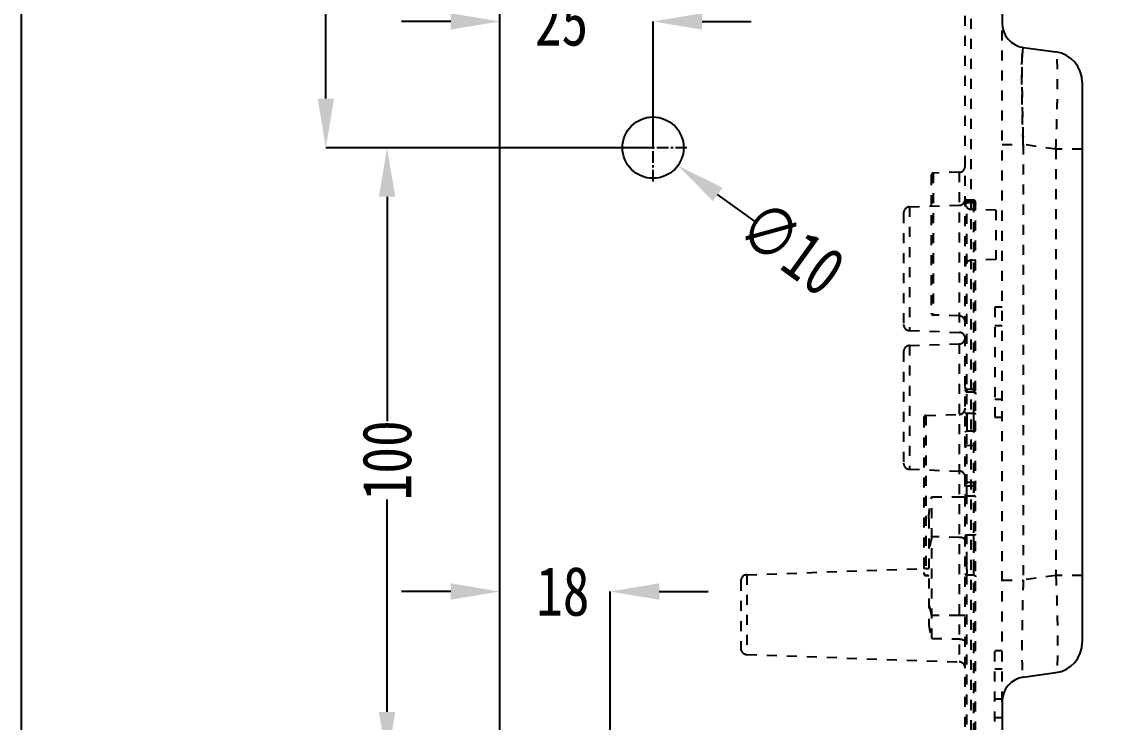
# Model space of a CAD drawing. Header units: millimetres. Extents: x -1265 to 1982, y -12197 to 1934.
# Drawn here: x -345.4 to -169, y -4916.2 to -4802 of the extents above; entities that cross this region are included whole.
import ezdxf

# ---------------------------------------------------------------- set-up
doc = ezdxf.new("R2010")
doc.units = ezdxf.units.MM
doc.header["$LTSCALE"] = 16.335
doc.header["$PDMODE"] = 3
doc.header["$PDSIZE"] = 0.3125
doc.linetypes.add('CENTER', pattern=[0.6, 0.375, -0.075, 0.075, -0.075])
doc.linetypes.add('HIDDEN', pattern=[0.2, 0.1, -0.1])
doc.layers.get('0').update_dxf_attribs({"linetype": 'CONTINUOUS'})
doc.layers.get('Defpoints').update_dxf_attribs({"linetype": 'CONTINUOUS'})
doc.layers.add('DEFAULT_2', color=8, linetype='HIDDEN')
doc.styles.get("Standard").update_dxf_attribs({"font": 'txt', "width": 0.8})
doc.dimstyles.new('11', dxfattribs={"dimtxt": 8, "dimasz": 8, "dimexe": 0, "dimexo": 0, "dimgap": 0, "dimtad": 0, "dimdsep": 46, "dimtxsty": 'Standard', "dimcen": 0, "dimclrd": 4, "dimclre": 4, "dimclrt": 6, "dimazin": 0, "dimtp": 0.01, "dimtm": 0.01, "dimtfac": 1, "dimtofl": 0, "dimtmove": 0, "dimatfit": 3, "dimfxl": 0, "dimtolj": 1, "dimarcsym": 0})

# ---------------------------------------------------------------- blocks, each defined once
blk = doc.blocks.new('*D683')
at = {"color": 4, "lineweight": -2}
for p, q in [((-275.4, -4894.91), (-283.4, -4894.91)), ((-267.4, -4905.71), (-267.4, -4894.91)), ((-249.4, -4922.53), (-249.4, -4894.91)), ((-241.4, -4894.91), (-233.4, -4894.91))]:
    blk.add_line(p, q, dxfattribs=at)
at = {"color": 4}
for points in [[(-275.4, -4893.57), (-275.4, -4896.24), (-267.4, -4894.91)], [(-241.4, -4893.57), (-241.4, -4896.24), (-249.4, -4894.91)]]:
    blk.add_solid(points, dxfattribs=at)
at = {"layer": 'Defpoints', "color": 0}
for p in [(-267.4, -4894.91), (-267.4, -4905.71), (-249.4, -4922.53)]:
    blk.add_point(p, dxfattribs=at)
at = {"color": 6, "insert": (-257.12, -4894.91), "char_height": 8, "attachment_point": 5}
blk.add_mtext('\\A1;18', dxfattribs=at)
blk = doc.blocks.new('*D684')
at = {"color": 4, "lineweight": -2}
for p, q in [((-275.4, -4801.94), (-283.4, -4801.94)), ((-267.4, -4814.55), (-267.4, -4801.94)), ((-242.4, -4822.53), (-242.4, -4801.94)), ((-234.4, -4801.94), (-226.4, -4801.94))]:
    blk.add_line(p, q, dxfattribs=at)
at = {"color": 4}
for points in [[(-275.4, -4800.61), (-275.4, -4803.28), (-267.4, -4801.94)], [(-234.4, -4800.61), (-234.4, -4803.28), (-242.4, -4801.94)]]:
    blk.add_solid(points, dxfattribs=at)
at = {"layer": 'Defpoints', "color": 0}
for p in [(-267.4, -4801.94), (-267.4, -4814.55), (-242.4, -4822.53)]:
    blk.add_point(p, dxfattribs=at)
at = {"color": 6, "insert": (-257.33, -4801.94), "char_height": 8, "attachment_point": 5}
blk.add_mtext('\\A1;25', dxfattribs=at)
blk = doc.blocks.new('*D689')
at = {"color": 4, "lineweight": -2}
blk.add_line((-225.38, -4834.83), (-231.87, -4830.14), dxfattribs=at)
at = {"color": 4}
blk.add_solid([(-231.09, -4829.06), (-232.65, -4831.22), (-238.35, -4825.45)], dxfattribs=at)
at = {"layer": 'Defpoints', "color": 0}
for p in [(-246.46, -4819.6), (-238.35, -4825.45)]:
    blk.add_point(p, dxfattribs=at)
at = {"color": 6, "insert": (-219.76, -4838.89), "char_height": 8, "attachment_point": 5, "rotation": 324.1469}
blk.add_mtext('\\A1;∅10', dxfattribs=at)
blk = doc.blocks.new('*D1031')
at = {"color": 4, "lineweight": -2}
for p, q in [((-242.4, -4822.53), (-285.78, -4822.53)), ((-285.78, -4830.53), (-285.78, -4867.11)), ((-285.78, -4914.53), (-285.78, -4879.91)), ((-277.61, -4922.53), (-285.78, -4922.53))]:
    blk.add_line(p, q, dxfattribs=at)
at = {"color": 4}
for points in [[(-287.11, -4830.53), (-284.45, -4830.53), (-285.78, -4822.53)], [(-287.11, -4914.53), (-284.45, -4914.53), (-285.78, -4922.53)]]:
    blk.add_solid(points, dxfattribs=at)
at = {"layer": 'Defpoints', "color": 0}
for p in [(-242.4, -4822.53), (-285.78, -4922.53), (-277.61, -4922.53)]:
    blk.add_point(p, dxfattribs=at)
at = {"color": 6, "insert": (-285.78, -4873.51), "char_height": 8, "attachment_point": 5, "rotation": 90}
blk.add_mtext('\\A1;100', dxfattribs=at)
blk = doc.blocks.new('*D1032')
at = {"color": 4, "lineweight": -2}
for p, q in [((-242.4, -4722.53), (-295.77, -4722.53)), ((-295.77, -4730.53), (-295.77, -4772.49)), ((-295.77, -4814.53), (-295.77, -4785.29)), ((-275.19, -4822.53), (-295.77, -4822.53))]:
    blk.add_line(p, q, dxfattribs=at)
at = {"color": 4}
for points in [[(-297.1, -4730.53), (-294.43, -4730.53), (-295.77, -4722.53)], [(-297.1, -4814.53), (-294.43, -4814.53), (-295.77, -4822.53)]]:
    blk.add_solid(points, dxfattribs=at)
at = {"layer": 'Defpoints', "color": 0}
for p in [(-242.4, -4722.53), (-295.77, -4822.53), (-275.19, -4822.53)]:
    blk.add_point(p, dxfattribs=at)
at = {"color": 6, "insert": (-295.77, -4778.89), "char_height": 8, "attachment_point": 5, "rotation": 90}
blk.add_mtext('\\A1;100', dxfattribs=at)

msp = doc.modelspace()

# ---------------------------------------------------------------- linework, layer by layer
at = {"color": 7, "linetype": 'Continuous'}
for p, q in [((-267.404, -5157.525), (-267.404, -4557.525)), ((-185.469, -4636.002), (-185.469, -4802.212)), ((-182.025, -4806.173), (-176.708, -4806.92)), ((-172.404, -4811.872), (-172.404, -4903.179)), ((-182.025, -4908.878), (-176.708, -4908.13)), ((-185.469, -4912.839), (-185.469, -5079.048))]:
    msp.add_line(p, q, dxfattribs=at)
at = {"color": 1, "linetype": 'CENTER', "ltscale": 0.310989}
for p, q in [((-242.404, -4828.025), (-242.404, -4817.025)), ((-247.904, -4822.525), (-236.904, -4822.525))]:
    msp.add_line(p, q, dxfattribs=at)
msp.add_lwpolyline([(-345.378, -4480.811), (585.813, -4480.811), (585.813, -5258.366), (-345.378, -5258.366)], close=True)
msp.add_circle((-242.404, -4822.525), 5)
at = {"color": 7, "linetype": 'Continuous'}
for centre, radius, start, end in [((-181.469, -4802.212), 4, 180, 262), ((-177.404, -4811.872), 5, 0, 82), ((-177.404, -4903.179), 5, 278, 0), ((-181.469, -4912.839), 4, 98, 180)]:
    msp.add_arc(centre, radius, start, end, dxfattribs=at)
at = {"layer": 'DEFAULT_2', "color": 8, "linetype": 'HIDDEN'}
for p, q in [((-191.499, -5050.931), (-191.499, -4645.175)), ((-190.52, -5044.903), (-190.52, -4645.641)), ((-185.469, -4912.839), (-185.469, -4802.212)), ((-185.469, -4822.017), (-182.025, -4822.017)), ((-182.025, -4822.017), (-182.025, -4893.033)), ((-176.708, -4822.765), (-182.025, -4822.017)), ((-176.708, -4822.765), (-176.708, -4892.286)), ((-172.404, -4822.765), (-176.708, -4822.765)), ((-192.469, -4826.537), (-196.735, -4826.686)), ((-196.735, -4826.686), (-196.735, -4849.822)), ((-192.469, -4826.537), (-192.469, -4852.641)), ((-197.026, -4826.987), (-197.026, -4849.521)), ((-200.579, -4832.19), (-192.469, -4831.907)), ((-191.208, -4929.675), (-191.208, -4831.065)), ((-190.081, -4831.104), (-191.208, -4831.065)), ((-191.208, -4831.173), (-190.081, -4831.212)), ((-191.208, -4831.463), (-190.081, -4831.498)), ((-190.081, -5051.947), (-190.081, -4831.104)), ((-190.081, -4831.259), (-190.081, -4831.212)), ((-190.081, -4831.5), (-190.081, -4831.259)), ((-189.79, -5051.661), (-189.79, -4831.407)), ((-201.549, -4833.194), (-201.549, -4851.355)), ((-200.579, -4832.19), (-200.579, -4852.358)), ((-186.474, -4832.727), (-190.529, -4832.585)), ((-186.474, -4832.727), (-186.474, -4840.767)), ((-186.474, -4840.767), (-190.529, -4840.908)), ((-186.669, -4848.525), (-186.669, -4866.525)), ((-185.469, -4848.525), (-186.669, -4848.525)), ((-192.469, -4849.971), (-196.735, -4849.822)), ((-200.579, -4852.358), (-192.469, -4852.641)), ((-186.669, -4851.525), (-185.469, -4851.525)), ((-200.579, -4854.803), (-192.469, -4854.519)), ((-200.579, -4854.803), (-200.579, -4874.97)), ((-192.469, -4854.519), (-192.469, -4906.384)), ((-201.549, -4855.806), (-201.549, -4873.967)), ((-191.208, -4861.866), (-191.208, -4862.296)), ((-191.208, -4861.868), (-190.081, -4861.904)), ((-190.081, -4862.315), (-191.208, -4862.275)), ((-191.208, -4862.296), (-191.208, -4862.341)), ((-191.208, -4862.355), (-191.208, -4862.323)), ((-191.208, -4862.323), (-190.081, -4862.363)), ((-190.081, -4862.395), (-191.208, -4862.355)), ((-190.081, -4862.363), (-190.081, -4862.395)), ((-186.669, -4863.525), (-185.469, -4863.525)), ((-198.232, -4866.512), (-198.232, -4892.002)), ((-197.941, -4866.211), (-192.469, -4866.02)), ((-197.941, -4866.211), (-197.941, -4892.305)), ((-190.081, -4865.853), (-191.208, -4865.862)), ((-190.081, -4866.002), (-190.081, -4865.853)), ((-190.08, -4866.783), (-190.081, -4866.002)), ((-185.469, -4866.525), (-186.669, -4866.525)), ((-190.081, -4868.757), (-191.208, -4868.754)), ((-190.081, -4871.118), (-191.208, -4871.158)), ((-200.579, -4874.97), (-192.469, -4875.254)), ((-191.208, -4877.075), (-190.081, -4877.095)), ((-190.081, -4877.75), (-191.208, -4877.71)), ((-196.943, -4902.56), (-196.943, -4879.478)), ((-196.943, -4879.478), (-192.469, -4879.48)), ((-191.208, -4879.289), (-190.081, -4879.317)), ((-197.428, -4882.996), (-197.428, -4900.02)), ((-192.469, -4886.069), (-196.943, -4885.988)), ((-190.081, -4885.724), (-191.208, -4885.708)), ((-191.208, -4885.831), (-191.208, -4885.708)), ((-227.111, -4892.172), (-198.109, -4891.159)), ((-197.941, -4891.155), (-197.599, -4891.144)), ((-197.599, -4891.144), (-197.428, -4891.139)), ((-228.081, -4893.176), (-228.081, -4904.171)), ((-227.111, -4892.172), (-227.111, -4905.174)), ((-197.941, -4892.239), (-197.599, -4892.256)), ((-197.941, -4892.305), (-197.428, -4892.323)), ((-197.599, -4892.256), (-197.428, -4892.265)), ((-190.081, -4892.235), (-191.208, -4892.219)), ((-185.469, -4893.033), (-182.025, -4893.033)), ((-176.708, -4892.286), (-182.025, -4893.033)), ((-172.404, -4892.286), (-176.708, -4892.286)), ((-192.469, -4898.803), (-196.943, -4898.8)), ((-196.943, -4902.56), (-192.469, -4902.64)), ((-227.111, -4905.174), (-192.469, -4906.384)), ((-186.669, -4932.452), (-186.669, -4904.525)), ((-186.669, -4904.525), (-185.469, -4904.525)), ((-186.669, -4907.525), (-185.469, -4907.525)), ((-185.469, -4912.452), (-186.669, -4912.452)), ((-186.669, -4915.452), (-185.469, -4915.452))]:
    msp.add_line(p, q, dxfattribs=at)
msp.add_lwpolyline([(-190.081, -4862.395), (-189.873, -4862.489), (-189.79, -4862.697)], dxfattribs=at)
for centre, radius, start, end in [((-196.725, -4826.988), 0.301, 92, 180), ((-192.504, -4825.533), 1.005, 272, 0), ((-192.504, -4830.903), 1.005, 272, 0), ((-191.197, -4830.763), 0.301, 180, 268), ((-190.494, -4831.581), 1.005, 180, 268), ((-190.092, -4831.405), 0.301, 0, 88), ((-200.544, -4833.195), 1.005, 92, 180), ((-190.494, -4841.913), 1.005, 92, 180), ((-196.725, -4849.52), 0.301, 180, 268), ((-200.544, -4851.354), 1.005, 180, 268), ((-192.504, -4850.975), 1.005, 0, 88), ((-192.504, -4853.646), 1.005, 0, 88), ((-200.544, -4855.807), 1.005, 92, 180), ((-192.504, -4853.515), 1.005, 272, 0), ((-191.197, -4861.974), 0.301, 180, 268), ((-191.197, -4862.054), 0.302, 180, 267.94843), ((-190.092, -4862.616), 0.301, 0, 88), ((-192.504, -4865.015), 1.005, 272, 0), ((-197.931, -4866.512), 0.301, 92, 180), ((-190.092, -4870.817), 0.301, 272, 0), ((-191.197, -4871.459), 0.301, 92, 180), ((-200.544, -4873.966), 1.005, 180, 268), ((-192.504, -4876.258), 1.005, 0, 88), ((-191.197, -4877.409), 0.301, 180, 268), ((-190.092, -4878.051), 0.301, 0, 88), ((-1577.351, -4889.228), 1387.274, 359.914343, 0.085657), ((-197.931, -4892.004), 0.301, 180, 268), ((210.257, -4890.725), 401.468, 180.08047, 180.21332), ((-588.662, -4890.752), 398.584, 359.78684, 359.92105), ((-227.076, -4893.177), 1.005, 92, 180), ((-227.076, -4904.17), 1.005, 180, 268), ((-192.504, -4907.388), 1.005, 0, 88)]:
    msp.add_arc(centre, radius, start, end, dxfattribs=at)
for points, knots in [([(-182.025, -4822.017), (-182.06, -4820.984), (-182.122, -4818.955), (-182.192, -4816.007), (-182.236, -4813.289), (-182.251, -4811.218), (-182.246, -4809.757), (-182.236, -4808.835), (-182.219, -4808.044), (-182.194, -4807.385), (-182.166, -4806.881), (-182.127, -4806.493), (-182.098, -4806.307), (-182.053, -4806.169), (-182.025, -4806.173)], [0, 0, 0, 0, 0.1954335, 0.383713, 0.557301, 0.7092754, 0.7751709, 0.8334305, 0.8835051, 0.9249472, 0.9574133, 0.9806854, 0.994697, 1, 1, 1, 1]), ([(-182.025, -4806.173), (-182.053, -4806.169), (-182.098, -4806.307), (-182.127, -4806.493), (-182.166, -4806.881), (-182.194, -4807.386), (-182.219, -4808.045), (-182.236, -4808.837), (-182.247, -4809.76), (-182.251, -4811.22), (-182.236, -4813.291), (-182.192, -4816.009), (-182.122, -4818.955), (-182.06, -4820.984), (-182.025, -4822.017)], [0, 0, 0, 0, 0.0053034, 0.0193179, 0.0426029, 0.0750942, 0.116562, 0.1666817, 0.2249672, 0.2908859, 0.4428533, 0.6163852, 0.8045785, 1, 1, 1, 1]), ([(-176.708, -4822.765), (-176.664, -4821.737), (-176.587, -4819.72), (-176.499, -4816.791), (-176.444, -4814.091), (-176.426, -4812.032), (-176.432, -4810.576), (-176.445, -4809.654), (-176.466, -4808.856), (-176.496, -4808.193), (-176.534, -4807.667), (-176.578, -4807.287), (-176.623, -4807.057), (-176.666, -4806.951), (-176.695, -4806.922), (-176.708, -4806.92)], [0, 0, 0, 0, 0.1943405, 0.3812111, 0.5533846, 0.7043679, 0.7700491, 0.8283312, 0.878677, 0.9206363, 0.9538472, 0.9780633, 0.9931982, 0.9974921, 1, 1, 1, 1]), ([(-191.499, -4831.189), (-191.499, -4831.211), (-191.485, -4831.303), (-191.419, -4831.385), (-191.357, -4831.419)], [0, 0, 0, 0, 0.2340146, 1, 1, 1, 1]), ([(-191.208, -4831.173), (-191.232, -4831.172), (-191.33, -4831.156), (-191.42, -4831.089), (-191.457, -4831.023)], [0, 0, 0, 0, 0.2405392, 1, 1, 1, 1]), ([(-190.081, -4831.5), (-190.056, -4831.501), (-189.96, -4831.514), (-189.87, -4831.575), (-189.831, -4831.635)], [0, 0, 0, 0, 0.2597275, 1, 1, 1, 1]), ([(-191.208, -4861.866), (-191.233, -4861.865), (-191.329, -4861.851), (-191.419, -4861.791), (-191.458, -4861.73)], [0, 0, 0, 0, 0.2597275, 1, 1, 1, 1]), ([(-189.79, -4862.178), (-189.79, -4862.156), (-189.804, -4862.064), (-189.87, -4861.982), (-189.932, -4861.948)], [0, 0, 0, 0, 0.2340145, 1, 1, 1, 1]), ([(-191.499, -4862.024), (-191.499, -4862.099), (-191.437, -4862.255), (-191.283, -4862.321), (-191.208, -4862.323)], [0, 0, 0, 0, 0.4986792, 1, 1, 1, 1]), ([(-190.081, -4862.363), (-190.006, -4862.366), (-189.852, -4862.432), (-189.79, -4862.588), (-189.79, -4862.662)], [0, 0, 0, 0, 0.5011144, 1, 1, 1, 1]), ([(-191.208, -4865.862), (-191.244, -4865.862), (-191.351, -4865.851), (-191.499, -4865.781), (-191.499, -4865.703)], [0, 0, 0, 0, 0.3189905, 1, 1, 1, 1]), ([(-191.208, -4865.862), (-191.208, -4865.936), (-191.209, -4866.245), (-191.209, -4866.554), (-191.209, -4866.791)], [0, 0, 0, 0, 0.2361617, 1, 1, 1, 1]), ([(-189.79, -4866.014), (-189.79, -4865.992), (-189.818, -4865.929), (-189.929, -4865.87), (-190.026, -4865.854), (-190.081, -4865.853)], [0, 0, 0, 0, 0.1791065, 0.5380484, 1, 1, 1, 1]), ([(-190.08, -4867.788), (-190.08, -4867.536), (-190.08, -4867.201), (-190.08, -4866.866), (-190.08, -4866.783)], [0, 0, 0, 0, 0.7526687, 1, 1, 1, 1]), ([(-191.499, -4868.884), (-191.499, -4868.843), (-191.382, -4868.763), (-191.278, -4868.755), (-191.208, -4868.754)], [0, 0, 0, 0, 0.3704774, 1, 1, 1, 1]), ([(-191.209, -4867.79), (-191.209, -4867.872), (-191.209, -4868.194), (-191.208, -4868.516), (-191.208, -4868.754)], [0, 0, 0, 0, 0.2580049, 1, 1, 1, 1]), ([(-190.081, -4868.757), (-190.081, -4868.679), (-190.081, -4868.356), (-190.08, -4868.034), (-190.08, -4867.788)], [0, 0, 0, 0, 0.2395041, 1, 1, 1, 1]), ([(-190.081, -4868.757), (-190.011, -4868.756), (-189.907, -4868.747), (-189.79, -4868.668), (-189.79, -4868.627)], [0, 0, 0, 0, 0.6293383, 1, 1, 1, 1]), ([(-191.499, -4876.997), (-191.499, -4877.009), (-191.468, -4877.037), (-191.371, -4877.065), (-191.277, -4877.075), (-191.208, -4877.075)], [0, 0, 0, 0, 0.1173108, 0.3334124, 1, 1, 1, 1]), ([(-191.208, -4879.293), (-191.208, -4879.13), (-191.208, -4878.391), (-191.208, -4877.652), (-191.208, -4877.075)], [0, 0, 0, 0, 0.2202073, 1, 1, 1, 1]), ([(-190.081, -4877.095), (-190.012, -4877.095), (-189.917, -4877.104), (-189.822, -4877.134), (-189.79, -4877.161), (-189.79, -4877.173)], [0, 0, 0, 0, 0.6668009, 0.8856205, 1, 1, 1, 1]), ([(-190.081, -4877.095), (-190.081, -4877.298), (-190.081, -4878.038), (-190.081, -4878.777), (-190.081, -4879.313)], [0, 0, 0, 0, 0.2755003, 1, 1, 1, 1]), ([(-197.428, -4882.996), (-197.428, -4882.41), (-197.283, -4881.228), (-197.058, -4880.066), (-196.943, -4879.478)], [0, 0, 0, 0, 0.4945557, 1, 1, 1, 1]), ([(-192.469, -4879.48), (-192.352, -4879.48), (-192.135, -4879.482), (-191.847, -4879.483), (-191.642, -4879.49), (-191.537, -4879.49), (-191.504, -4879.495)], [0, 0, 0, 0, 0.3618803, 0.6745341, 0.8962448, 1, 1, 1, 1]), ([(-191.208, -4879.293), (-191.28, -4879.291), (-191.413, -4879.262), (-191.499, -4879.138), (-191.499, -4879.082)], [0, 0, 0, 0, 0.5603914, 1, 1, 1, 1]), ([(-189.79, -4879.524), (-189.79, -4879.468), (-189.876, -4879.344), (-190.009, -4879.315), (-190.081, -4879.313)], [0, 0, 0, 0, 0.4394044, 1, 1, 1, 1]), ([(-196.943, -4885.988), (-197.054, -4886.471), (-197.268, -4887.381), (-197.428, -4888.313), (-197.428, -4888.755)], [0, 0, 0, 0, 0.5283584, 1, 1, 1, 1]), ([(-191.499, -4886.585), (-191.499, -4886.516), (-191.569, -4886.36), (-191.795, -4886.203), (-192.106, -4886.098), (-192.343, -4886.071), (-192.469, -4886.069)], [0, 0, 0, 0, 0.1747872, 0.3999162, 0.682449, 1, 1, 1, 1]), ([(-191.208, -4885.708), (-191.278, -4885.709), (-191.382, -4885.718), (-191.499, -4885.797), (-191.499, -4885.838)], [0, 0, 0, 0, 0.6293383, 1, 1, 1, 1]), ([(-191.21, -4887.137), (-191.21, -4887.025), (-191.209, -4886.59), (-191.209, -4886.154), (-191.208, -4885.831)], [0, 0, 0, 0, 0.2570168, 1, 1, 1, 1]), ([(-189.79, -4885.594), (-189.79, -4885.636), (-189.907, -4885.715), (-190.011, -4885.723), (-190.081, -4885.724)], [0, 0, 0, 0, 0.3704792, 1, 1, 1, 1]), ([(-190.079, -4887.154), (-190.079, -4887.031), (-190.08, -4886.554), (-190.08, -4886.078), (-190.081, -4885.724)], [0, 0, 0, 0, 0.2578624, 1, 1, 1, 1]), ([(-191.211, -4890.056), (-191.212, -4889.824), (-191.212, -4888.851), (-191.211, -4887.878), (-191.21, -4887.137)], [0, 0, 0, 0, 0.2385978, 1, 1, 1, 1]), ([(-191.21, -4891.289), (-191.21, -4891.194), (-191.211, -4890.783), (-191.211, -4890.372), (-191.211, -4890.056)], [0, 0, 0, 0, 0.2302673, 1, 1, 1, 1]), ([(-198.109, -4891.159), (-198.138, -4891.16), (-198.176, -4891.161), (-198.219, -4891.173), (-198.226, -4891.182)], [0, 0, 0, 0, 0.7013697, 1, 1, 1, 1]), ([(-198.209, -4892), (-198.194, -4892.049), (-198.139, -4892.165), (-198.015, -4892.236), (-197.941, -4892.239)], [0, 0, 0, 0, 0.4117593, 1, 1, 1, 1]), ([(-197.941, -4891.155), (-197.96, -4891.156), (-198.016, -4891.157), (-198.072, -4891.158), (-198.109, -4891.159)], [0, 0, 0, 0, 0.3274416, 1, 1, 1, 1]), ([(-191.499, -4891.958), (-191.499, -4892.025), (-191.428, -4892.168), (-191.282, -4892.217), (-191.208, -4892.219)], [0, 0, 0, 0, 0.4748226, 1, 1, 1, 1]), ([(-190.081, -4892.235), (-190.008, -4892.237), (-189.862, -4892.286), (-189.79, -4892.429), (-189.79, -4892.496)], [0, 0, 0, 0, 0.5249434, 1, 1, 1, 1]), ([(-182.025, -4893.033), (-182.06, -4894.067), (-182.122, -4896.096), (-182.192, -4899.043), (-182.236, -4901.761), (-182.251, -4903.833), (-182.246, -4905.293), (-182.236, -4906.215), (-182.219, -4907.006), (-182.194, -4907.665), (-182.166, -4908.17), (-182.127, -4908.558), (-182.098, -4908.743), (-182.053, -4908.881), (-182.025, -4908.878)], [0, 0, 0, 0, 0.1954335, 0.383713, 0.557301, 0.7092754, 0.7751709, 0.8334305, 0.8835051, 0.9249472, 0.9574133, 0.9806854, 0.994697, 1, 1, 1, 1]), ([(-176.708, -4892.286), (-176.664, -4893.314), (-176.587, -4895.331), (-176.499, -4898.26), (-176.444, -4900.96), (-176.426, -4903.018), (-176.432, -4904.474), (-176.445, -4905.397), (-176.466, -4906.194), (-176.496, -4906.858), (-176.534, -4907.384), (-176.578, -4907.764), (-176.623, -4907.994), (-176.666, -4908.1), (-176.695, -4908.128), (-176.708, -4908.13)], [0, 0, 0, 0, 0.1943405, 0.3812111, 0.5533846, 0.7043679, 0.7700491, 0.8283312, 0.878677, 0.9206363, 0.9538472, 0.9780633, 0.9931982, 0.9974921, 1, 1, 1, 1]), ([(-196.943, -4898.8), (-197.058, -4898.355), (-197.28, -4897.479), (-197.428, -4896.577), (-197.428, -4896.131)], [0, 0, 0, 0, 0.5077296, 1, 1, 1, 1]), ([(-191.499, -4898.819), (-191.499, -4898.818), (-191.508, -4898.818), (-191.519, -4898.815), (-191.544, -4898.815), (-191.591, -4898.812), (-191.671, -4898.81), (-191.79, -4898.807), (-191.934, -4898.805), (-192.164, -4898.803), (-192.344, -4898.803), (-192.469, -4898.803)], [0, 0, 0, 0, 0.0051221, 0.0195937, 0.0433074, 0.076035, 0.1675425, 0.2910936, 0.4420409, 0.6154171, 1, 1, 1, 1]), ([(-197.428, -4900.02), (-197.428, -4900.464), (-197.294, -4901.326), (-197.063, -4902.158), (-196.943, -4902.56)], [0, 0, 0, 0, 0.5147339, 1, 1, 1, 1]), ([(-192.469, -4902.64), (-192.343, -4902.642), (-192.106, -4902.669), (-191.795, -4902.774), (-191.569, -4902.931), (-191.499, -4903.088), (-191.499, -4903.157)], [0, 0, 0, 0, 0.317551, 0.6000838, 0.8252128, 1, 1, 1, 1])]:
    msp.add_open_spline(points, degree=3, knots=knots, dxfattribs=at)
for points in [[(-191.457, -4831.023), (-191.483, -4830.978), (-191.499, -4830.924), (-191.499, -4830.872)], [(-191.357, -4831.419), (-191.312, -4831.444), (-191.26, -4831.46), (-191.208, -4831.461)], [(-189.931, -4831.258), (-189.976, -4831.23), (-190.029, -4831.214), (-190.081, -4831.212)], [(-189.79, -4831.512), (-189.79, -4831.415), (-189.849, -4831.309), (-189.931, -4831.258)], [(-189.831, -4831.635), (-189.805, -4831.675), (-189.79, -4831.724), (-189.79, -4831.772)], [(-191.458, -4861.73), (-191.484, -4861.69), (-191.499, -4861.641), (-191.499, -4861.594)], [(-189.932, -4861.948), (-189.977, -4861.923), (-190.029, -4861.908), (-190.081, -4861.906)], [(-191.209, -4866.791), (-191.209, -4867.124), (-191.209, -4867.457), (-191.209, -4867.79)], [(-198.232, -4891.827), (-198.232, -4891.885), (-198.226, -4891.944), (-198.209, -4892)]]:
    msp.add_open_spline(points, degree=3, dxfattribs=at)

# ---------------------------------------------------------------- dimensions: what is measured, and where the dimension line sits
for base, p1, p2, picture, middle in [((-295.766, -4822.525), (-242.404, -4722.525), (-275.19, -4822.525), '*D1032', (-295.766, -4778.887)), ((-285.779, -4922.525), (-242.404, -4822.525), (-277.608, -4922.525), '*D1031', (-285.779, -4873.51))]:
    dim = msp.add_linear_dim(base=base, p1=p1, p2=p2, angle=90, dimstyle='11', override={"dimfxl": 1.25, "dimarcsym": 1})
    dim.commit()
    dim.dimension.update_dxf_attribs({"geometry": picture, "text_midpoint": middle, "dimtype": 160})
for base, p1, p2, picture, middle in [((-267.404, -4801.944), (-242.404, -4822.525), (-267.404, -4814.554), '*D684', (-257.327, -4801.944)), ((-267.404, -4894.906), (-249.404, -4922.525), (-267.404, -4905.715), '*D683', (-257.118, -4894.906))]:
    dim = msp.add_linear_dim(base=base, p1=p1, p2=p2, dimstyle='11', override={"dimfxl": 1.25, "dimarcsym": 1})
    dim.commit()
    dim.dimension.update_dxf_attribs({"geometry": picture, "text_midpoint": middle, "dimtype": 160})
dim = msp.add_diameter_dim_2p(p1=(-246.456, -4819.597), p2=(-238.351, -4825.454), dimstyle='11', override={"dimfxl": 1.25, "dimarcsym": 1})
dim.commit()
dim.dimension.update_dxf_attribs({"geometry": '*D689', "text_midpoint": (-219.763, -4838.886)})

doc.saveas('drawing.dxf')
